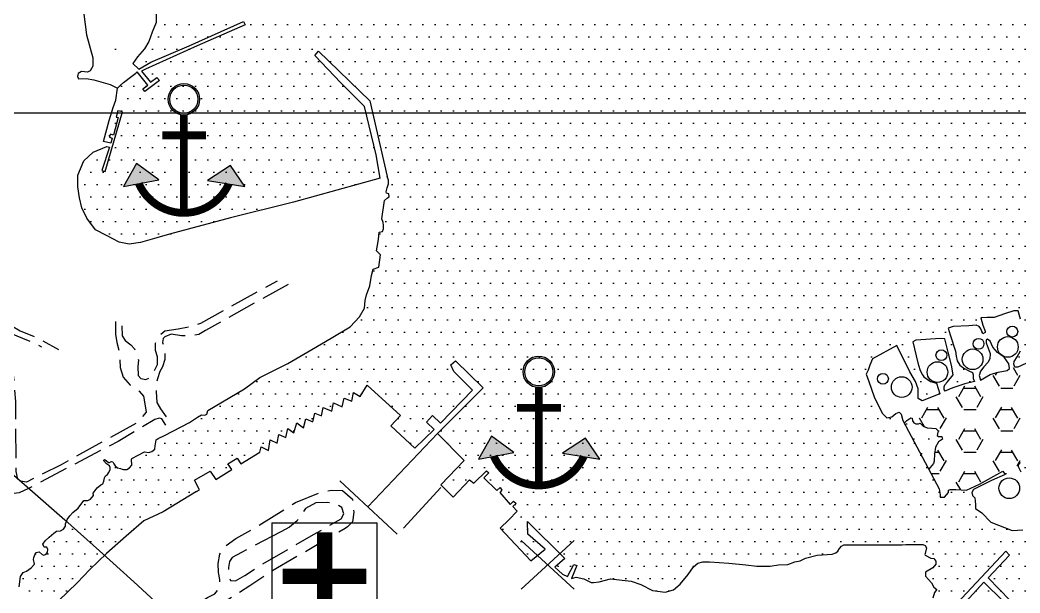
# Model space of a CAD drawing. Header units: millimetres. Extents: x 548366 to 1117317, y 7446967 to 14899125.
# Drawn here: x 557651 to 558297, y 7459105 to 7459475 of the extents above; entities that cross this region are included whole.
import ezdxf

# ---------------------------------------------------------------- set-up
doc = ezdxf.new("R2010")
doc.units = ezdxf.units.MM
doc.header["$MEASUREMENT"] = 0
doc.linetypes.add('MEIO-FIOx2', pattern=[20, 15, -5])
for name, color, linetype in [('AFLORAMENTO_ROCHOSO', 32, 'Continuous'), ('EDIFICAÇÃO', 7, 'Continuous'), ('HACHURA_OCEANO', 131, 'Continuous'), ('MALHA_TM', 8, 'Continuous'), ('MARINA', 7, 'Continuous'), ('MURO', 181, 'Continuous'), ('OCEANO', 5, 'Continuous'), ('PIER', 7, 'Continuous'), ('PRAIA', 7, 'Continuous'), ('PTO_COTADO', 7, 'Continuous'), ('RADIAIS', 222, 'Continuous'), ('RIO_PERMANENTE', 4, 'Continuous'), ('RUA_PAV_C_MEIO_FIO', 1, 'MEIO-FIOx2')]:
    doc.layers.add(name, color=color, linetype=linetype)
pattern_1 = [(0, (0, 0), (3.96875, 7.9375), [0, -7.9375])]

msp = doc.modelspace()

# ---------------------------------------------------------------- hatches: boundary and pattern name
at = {"layer": 'AFLORAMENTO_ROCHOSO'}
h = msp.add_hatch(dxfattribs=at)
h.set_pattern_fill('HEX', color=256, scale=2.5, style=0)
h.set_pattern_definition([(0, (0, 0), (0, 13.74815), [7.9375, -15.875]), (120, (0, 0), (-11.906247155, -6.874075), [7.9375, -15.875]), (60, (7.938, 0), (-11.906247155, 6.874075), [7.9375, -15.875])])
h.paths.add_polyline_path([(558233.35, 7459229.3), (558219.72, 7459220.75), (558220.93, 7459216.63), (558221.85, 7459214.91), (558223.52, 7459216.62), (558226.02, 7459218.35), (558226.99, 7459218.16), (558227.18, 7459216.43), (558227.95, 7459215.09), (558229.29, 7459214.51), (558231.02, 7459214.51), (558232.18, 7459214.9), (558232.95, 7459214.13), (558233.91, 7459212.97), (558236.6, 7459211.82), (558239.68, 7459211.63), (558242.18, 7459211.44), (558243.72, 7459210.09), (558243.53, 7459209.13), (558243.14, 7459207.02), (558243.91, 7459206.44), (558246.03, 7459206.44), (558246.6, 7459204.52), (558243.91, 7459202.79), (558241.99, 7459199.53), (558241.41, 7459195.11), (558241.03, 7459190.5), (558240.64, 7459188.96), (558238.53, 7459186.27), (558237.72, 7459185.2), (558244.42, 7459172.64), (558244.91, 7459168.73), (558244.91, 7459167.26), (558247.85, 7459167.26), (558250.3, 7459170.19), (558250.3, 7459171.66), (558251.76, 7459172.15), (558255.19, 7459172.15), (558262.04, 7459171.66), (558270.36, 7459175.57), (558285.53, 7459183.88)])
h.paths.add_polyline_path([(558248.22, 7459235.48), (558285.53, 7459183.88), (558287, 7459181.92), (558295.32, 7459187.79)])
h.paths.add_polyline_path([(558270.94, 7459242.6), (558267.14, 7459241.82), (558260.89, 7459240.31), (558254.53, 7459238.15), (558251.35, 7459237.05), (558248.22, 7459235.48), (558295.32, 7459187.79)])
h.paths.add_polyline_path([(558270.94, 7459242.6), (558295.32, 7459187.79), (558296.89, 7459189.51), (558300.31, 7459190.02), (558302.09, 7459190.47), (558303.64, 7459194.14), (558304.84, 7459195.01)])
h.paths.add_polyline_path([(558289.77, 7459250.1), (558288.22, 7459248.94), (558282.41, 7459247.78), (558277.38, 7459246.24), (558270.94, 7459242.6), (558304.84, 7459195.01)])
h.paths.add_polyline_path([(558289.77, 7459250.1), (558304.84, 7459195.01), (558307.41, 7459196.22), (558308.28, 7459197.51), (558308.79, 7459197.74), (558313.79, 7459198.16), (558317.52, 7459199.43), (558318.99, 7459200.27), (558320.54, 7459200.77), (558322.44, 7459200.7), (558324.85, 7459200.62), (558331.09, 7459202.91), (558334.96, 7459203.92), (558338.88, 7459205.39)])
h.paths.add_polyline_path([(558311.64, 7459257.38), (558308.9, 7459255.82), (558300.29, 7459253.47), (558295.2, 7459251.12), (558289.77, 7459250.1), (558338.88, 7459205.39)])
h.paths.add_polyline_path([(558311.64, 7459257.38), (558338.88, 7459205.39), (558342.25, 7459206.51), (558346.56, 7459207.68), (558351.65, 7459208.86)])
h.paths.add_polyline_path([(558330.12, 7459249.52), (558327.77, 7459251.87), (558326.2, 7459251.87), (558321.89, 7459255.39), (558316.8, 7459257.34), (558315.24, 7459258.12), (558311.64, 7459257.38), (558351.65, 7459208.86)])
h.paths.add_polyline_path([(558355.17, 7459260.47), (558354, 7459258.12), (558351.65, 7459255.78), (558348.12, 7459253.04), (558338.73, 7459249.13), (558332.46, 7459248.35), (558330.12, 7459249.52), (558363.39, 7459215.5)])
h.paths.add_polyline_path([(558382.32, 7459243.49), (558382.97, 7459247.18), (558386.1, 7459252.26), (558386.42, 7459254.23), (558387.17, 7459256.49), (558387.5, 7459257.67), (558386.21, 7459258.1), (558383.2, 7459258.2), (558378.37, 7459260.89), (558374.08, 7459262.92), (558372.15, 7459263.14), (558355.17, 7459260.47), (558363.39, 7459215.5), (558365.66, 7459217.25), (558364.96, 7459217.85), (558366.53, 7459222.93), (558366.53, 7459225.67), (558368.09, 7459227.62), (558371.62, 7459231.14), (558377.1, 7459237.01), (558377.1, 7459239.36), (558378.81, 7459237.11), (558380.74, 7459238.24), (558382.49, 7459239.47), (558383.02, 7459240.87)])
h.paths.add_polyline_path([(558248.22, 7459235.48), (558244.69, 7459233.92), (558233.35, 7459229.3), (558285.53, 7459183.88)])
at = {"layer": 'HACHURA_OCEANO', "ltscale": 0.5}
h = msp.add_hatch(dxfattribs=at)
h.set_pattern_fill('DOTS', color=256, scale=5, style=0)
h.set_pattern_definition(pattern_1)
h.paths.add_polyline_path([(558365, 7459915), (557881.8, 7459915), (557878.32, 7459906.11), (557870.91, 7459891.3), (557865.55, 7459881.02), (557865, 7459879.54), (557865, 7459434.23), (557876.86, 7459422.81), (557878.64, 7459415), (558365, 7459415)])
h = msp.add_hatch(dxfattribs=at)
h.set_pattern_fill('DOTS', color=256, scale=5, style=0)
h.set_pattern_definition(pattern_1)
h.paths.add_polyline_path([(557865, 7459879.54), (557861.85, 7459871.14), (557858.96, 7459863.33), (557855.26, 7459854.69), (557852.79, 7459842.34), (557849.11, 7459832.86), (557845.81, 7459821.74), (557838.76, 7459804.13), (557831.99, 7459790.8), (557824.59, 7459780.46), (557818.88, 7459768.24), (557811.25, 7459754.68), (557805.53, 7459747.27), (557801.52, 7459738.26), (557794.38, 7459721.39), (557786.79, 7459709.86), (557779.79, 7459694.64), (557776.03, 7459682.74), (557772.22, 7459666.34), (557766.04, 7459650.42), (557761.74, 7459627.64), (557753.42, 7459573.23), (557748.86, 7459549.98), (557747.43, 7459536.92), (557744.82, 7459522.19), (557742.28, 7459504.53), (557741.2, 7459493.98), (557740.25, 7459486.85), (557738.82, 7459479.48), (557738.82, 7459473.31), (557736.2, 7459467.13), (557734.06, 7459461.19), (557731.21, 7459456.44), (557726.69, 7459451.21), (557723.83, 7459446.93), (557727.58, 7459443.17), (557735.43, 7459447.69), (557760.06, 7459458.28), (557795.28, 7459473.99), (557796.31, 7459471.94), (557765.19, 7459458.28), (557732.01, 7459443.25), (557729.27, 7459441.88), (557735.17, 7459434.79), (557739.26, 7459437.77), (557740.99, 7459435.89), (557731.56, 7459428.83), (557730.14, 7459430.55), (557733.44, 7459432.91), (557726.63, 7459441.43), (557725.62, 7459440.65), (557723.2, 7459438.78), (557717.82, 7459434.58), (557715.49, 7459432.63), (557713.89, 7459431.1), (557712.68, 7459423.21), (557710.97, 7459418.46), (557709.93, 7459415), (557713.73, 7459415), (557714.12, 7459416.35), (557717, 7459415.66), (557716.81, 7459415), (557865, 7459415), (557865, 7459427.47), (557858.07, 7459434.39), (557841.27, 7459451.96), (557843.67, 7459454.76), (557865, 7459434.23)])
h = msp.add_hatch(dxfattribs=at)
h.set_pattern_fill('DOTS', color=256, scale=5, style=0)
h.set_pattern_definition(pattern_1)
h.paths.add_polyline_path([(557865, 7459427.47), (557865, 7459415), (557874.29, 7459415), (557873.26, 7459419.22)])
h = msp.add_hatch(dxfattribs=at)
h.set_pattern_fill('DOTS', color=256, scale=5, style=0)
h.set_pattern_definition(pattern_1)
h.paths.add_polyline_path([(557865, 7459415), (557716.81, 7459415), (557705.94, 7459377.21), (557703.75, 7459377.79), (557708.59, 7459392.98), (557706.86, 7459393.44), (557698.11, 7459389.76), (557692.12, 7459384.12), (557688.28, 7459374.87), (557688.15, 7459367.34), (557689.34, 7459360.34), (557690.93, 7459353.73), (557693.97, 7459347.13), (557699.65, 7459339.6), (557706.66, 7459335.9), (557714.86, 7459331.67), (557721.34, 7459330.48), (557728.74, 7459331.4), (557739.25, 7459334.52), (557747.47, 7459336.78), (557786.75, 7459347.26), (557827.41, 7459357.55), (557865, 7459367.93)])
h.paths.add_polyline_path([(557772.53, 7459379.3), (557776.26, 7459373.89), (557772.1, 7459374.54, -0.646453), (557748.87, 7459374.62), (557744.91, 7459373.89), (557748.3, 7459379.81), (557754.06, 7459375.58), (557748.87, 7459374.62, 0.295969), (557760.5, 7459367.07), (557760.5, 7459392.33, -0.414214), (557756.43, 7459396.4, -1), (557764.57, 7459396.4, -0.414214), (557760.5, 7459392.33), (557760.5, 7459367.07, 0.294196), (557772.1, 7459374.54), (557766.6, 7459375.41)], flags=16)
h.paths.add_polyline_path([(557756.87, 7459396.4, -1), (557764.13, 7459396.4, -1)], flags=0)
h = msp.add_hatch(dxfattribs=at)
h.set_pattern_fill('DOTS', color=256, scale=5, style=0)
h.set_pattern_definition(pattern_1)
h.paths.add_polyline_path([(557714.35, 7459412.09), (557712.97, 7459412.32), (557713.73, 7459415), (557709.93, 7459415), (557708.47, 7459410.13), (557704.9, 7459396.66), (557709.51, 7459395.51), (557710.32, 7459398.85), (557708.59, 7459399.31), (557709.17, 7459401.38), (557711.35, 7459400.69)])
h = msp.add_hatch(dxfattribs=at)
h.set_pattern_fill('DOTS', color=256, scale=5, style=0)
h.set_pattern_definition(pattern_1)
h.paths.add_polyline_path([(557874.29, 7459415), (557865, 7459415), (557865, 7459367.93), (557883.46, 7459373.02), (557880.86, 7459388.07)])
h = msp.add_hatch(dxfattribs=at)
h.set_pattern_fill('DOTS', color=256, scale=5, style=0)
h.set_pattern_definition(pattern_1)
h.paths.add_polyline_path([(558027.62, 7459415), (557878.64, 7459415), (557888.01, 7459374.03), (557888.87, 7459371.62), (557888.87, 7459369.22), (557887.86, 7459366.69), (557887.22, 7459364.16), (557887.48, 7459363.28), (557889.12, 7459362.77), (557889.25, 7459360.88), (557888.11, 7459360.37), (557886.21, 7459358.48), (557884.54, 7459346.67), (557885.38, 7459344.42), (557885.66, 7459342.73), (557885.66, 7459340.21), (557884.91, 7459338.62), (557882.77, 7459338.17), (557882.29, 7459333.47), (557881.08, 7459326.01), (557883.56, 7459323.54), (557882.55, 7459315.54), (557878.94, 7459314.31), (557877.93, 7459310.14), (557876.66, 7459303.42), (557874.69, 7459297.8), (557873.85, 7459294.15), (557873.29, 7459289.1), (557870.19, 7459283.48), (557865, 7459278.11), (557865, 7459255.24), (557940.09, 7459279.79), (557978.88, 7459264.86)])
h = msp.add_hatch(dxfattribs=at)
h.set_pattern_fill('DOTS', color=256, scale=5, style=0)
h.set_pattern_definition(pattern_1)
h.paths.add_polyline_path([(558173.65, 7459415), (558027.62, 7459415), (557952.55, 7459183.73), (557953.58, 7459182.86), (557951.64, 7459180.92), (557951.07, 7459179.16), (557958.76, 7459171.47), (557960.83, 7459173.34), (557962.07, 7459171.68), (557960.62, 7459170.23), (557967.46, 7459162.58), (557969.53, 7459164.65), (557971.19, 7459163.2), (557969.12, 7459161.13), (557971.81, 7459158.23), (557966.43, 7459152.64), (557960.83, 7459147.14), (557980.72, 7459126.04), (557990.04, 7459133.69), (557978.85, 7459143.42), (557978.65, 7459151.49), (558002.68, 7459127.69), (557996.26, 7459122.1), (558001.23, 7459117.55), (558004.47, 7459116.07), (558008.53, 7459123.77), (558010.42, 7459123.09), (558006.99, 7459114.72), (558009.92, 7459115.67), (558015.01, 7459114.49), (558019.71, 7459112.15), (558021.28, 7459112.15), (558024.8, 7459112.54), (558032.25, 7459114.49), (558045.57, 7459112.93), (558051.84, 7459110.97), (558059.28, 7459107.06), (558067.4, 7459105.94), (558072.88, 7459107.5), (558077.19, 7459111.03), (558082.29, 7459117.29), (558085.81, 7459122.37), (558088.55, 7459124.72), (558091.69, 7459125.5), (558096, 7459125.5), (558108.54, 7459124.72), (558119.51, 7459123.55), (558126.56, 7459122.76), (558135.18, 7459122.76), (558140.66, 7459123.55), (558146.68, 7459123.79), (558149.46, 7459124.82)])
h = msp.add_hatch(dxfattribs=at)
h.set_pattern_fill('DOTS', color=256, scale=5, style=0)
h.set_pattern_definition(pattern_1)
h.paths.add_polyline_path([(558365, 7459415), (558173.65, 7459415), (558149.46, 7459124.82), (558151.08, 7459125.43), (558154.61, 7459126.21), (558158.13, 7459127.78), (558165.58, 7459129.73), (558175.37, 7459130.52), (558177.72, 7459131.3), (558178.9, 7459132.47), (558180.07, 7459134.04), (558181.25, 7459135.6), (558182.82, 7459136.39), (558201.62, 7459136.39), (558215.73, 7459136.39), (558220.43, 7459136.39), (558222.78, 7459136.78), (558229.83, 7459136.78), (558233.75, 7459136.78), (558235.28, 7459136.05), (558236.1, 7459134.43), (558235.32, 7459130.91), (558235.19, 7459130.27), (558235.29, 7459129.8), (558239, 7459127.94), (558239.56, 7459127.83), (558273.99, 7459137.21), (558365, 7459140.29), (558365, 7459184.96), (558364.18, 7459184.22), (558359.09, 7459185.39), (558351.65, 7459195.17), (558350.47, 7459200.64), (558350.47, 7459203.38), (558352.43, 7459206.51), (558351.65, 7459208.86), (558346.56, 7459207.68), (558342.25, 7459206.51), (558341.81, 7459204.9), (558341.32, 7459200.5), (558342.3, 7459196.59), (558343.77, 7459192.19), (558345.13, 7459190.36), (558347.77, 7459187.57), (558351.96, 7459184.85), (558358.87, 7459182.99), (558358.41, 7459179.89), (558356.31, 7459177.64), (558352.07, 7459173.69), (558349.25, 7459173.2), (558347.99, 7459174.27), (558347.03, 7459175.57), (558346.76, 7459176.71), (558346.67, 7459178.46), (558344.75, 7459175.08), (558343.89, 7459174.55), (558342.7, 7459174.49), (558330.56, 7459187.3), (558328.6, 7459192.68), (558329.09, 7459195.12), (558330.56, 7459197.08), (558334.47, 7459200.01), (558338.39, 7459201.48), (558339.36, 7459203.43), (558338.88, 7459205.39), (558334.96, 7459203.92), (558331.09, 7459202.91), (558324.85, 7459200.62), (558322.44, 7459200.7), (558320.54, 7459200.77), (558318.99, 7459200.27), (558317.52, 7459199.43), (558313.79, 7459198.16), (558308.79, 7459197.74), (558308.28, 7459197.51), (558307.41, 7459196.22), (558308.4, 7459194.19), (558309.99, 7459193.31), (558315.65, 7459193.17), (558318.32, 7459190.42), (558320.36, 7459188.31), (558321.7, 7459184.44), (558323.03, 7459182.55), (558326.55, 7459181.49), (558331.06, 7459179.24), (558333.8, 7459178.61), (558334.22, 7459176.43), (558332.02, 7459174.1), (558329.09, 7459170.19), (558322.43, 7459164.26), (558319.43, 7459164.14), (558315.38, 7459166.77), (558313.49, 7459171.68), (558310.67, 7459174.43), (558305.6, 7459178.99), (558304.13, 7459181.44), (558304.62, 7459188.77), (558305.6, 7459192.68), (558304.84, 7459195.01), (558303.64, 7459194.14), (558302.09, 7459190.47), (558300.31, 7459190.02), (558296.89, 7459189.51), (558295.32, 7459187.79), (558295.81, 7459186.32), (558297.28, 7459183.39), (558298.26, 7459179.97), (558300.21, 7459176.55), (558304.13, 7459171.17), (558308.79, 7459164.81), (558313.3, 7459157.31), (558308.53, 7459153.09), (558303.64, 7459149.67), (558298.26, 7459146.24), (558291.4, 7459145.76), (558277.7, 7459151.13), (558271.83, 7459157), (558267.91, 7459159.93), (558267.91, 7459162.37), (558267.42, 7459166.77), (558265.96, 7459168.24), (558265.47, 7459170.19), (558266.45, 7459172.15), (558278.19, 7459178.01), (558287, 7459181.92), (558285.53, 7459183.88), (558270.36, 7459175.57), (558262.04, 7459171.66), (558255.19, 7459172.15), (558251.76, 7459172.15), (558250.3, 7459171.66), (558250.3, 7459170.19), (558247.85, 7459167.26), (558244.91, 7459167.26), (558244.91, 7459168.73), (558244.42, 7459172.64), (558220.93, 7459216.63), (558219.72, 7459220.75), (558218.46, 7459222.12), (558216.29, 7459221.2), (558213.78, 7459218.92), (558210.47, 7459218.35), (558207.5, 7459221.41), (558202.41, 7459231.96), (558198.89, 7459241.74), (558197.32, 7459246.43), (558198.5, 7459249.17), (558199.67, 7459252.3), (558201.21, 7459256.49), (558217.09, 7459264.94), (558225.51, 7459248), (558229.03, 7459241.74), (558230.68, 7459237.12), (558230.87, 7459232.86), (558230.87, 7459230.89), (558233.35, 7459229.3), (558244.69, 7459233.92), (558242.55, 7459240.77), (558238.82, 7459241.74), (558234.52, 7459244.87), (558233.56, 7459246.05), (558232.73, 7459247.53), (558231.77, 7459249.56), (558230.6, 7459253.86), (558227.4, 7459267.35), (558229.34, 7459268.38), (558245.1, 7459269.52), (558247.96, 7459269.29), (558250.25, 7459260.73), (558252.3, 7459252.39), (558253.33, 7459246.11), (558249.67, 7459241.66), (558248.07, 7459239.6), (558247.5, 7459238.46), (558247.62, 7459236.63), (558248.22, 7459235.48), (558251.35, 7459237.05), (558254.53, 7459238.15), (558260.89, 7459240.31), (558267.14, 7459241.82), (558266.23, 7459243.7), (558266.23, 7459246.04), (558265.84, 7459247.61), (558263.49, 7459248.78), (558260.36, 7459250.34), (558257.61, 7459252.3), (558256.05, 7459255.04), (558255.27, 7459258.16), (558254.87, 7459261.29), (558251.35, 7459271.85), (558250.08, 7459276.26), (558253.31, 7459277.32), (558263.49, 7459277.71), (558268.19, 7459278.11), (558270.14, 7459277.32), (558271.32, 7459275.76), (558272.49, 7459272.63), (558274.06, 7459273.41), (558274.06, 7459274.19), (558272.49, 7459278.11), (558271.32, 7459282.8), (558275.23, 7459283.19), (558279.93, 7459283.19), (558286.59, 7459285.53), (558292.46, 7459287.49), (558295.25, 7459287.46), (558296.91, 7459281.92), (558297.95, 7459273.89), (558298.33, 7459269.11), (558298.33, 7459266.77), (558296.77, 7459261.68), (558294.81, 7459257.77), (558292.85, 7459254.64), (558292.57, 7459252.97), (558292.9, 7459251.64), (558293.24, 7459251.12), (558295.2, 7459251.12), (558300.29, 7459253.47), (558308.9, 7459255.82), (558311.64, 7459257.38), (558312.03, 7459258.55), (558310.86, 7459261.68), (558309.29, 7459263.25), (558305.38, 7459263.25), (558302.64, 7459264.42), (558301.35, 7459266.66), (558301.46, 7459271.07), (558301.86, 7459274.59), (558303.74, 7459276.35), (558304.33, 7459279.12), (558304.84, 7459284.66), (558305.26, 7459292.98), (558307.86, 7459292.81), (558307.61, 7459287.02), (558308.95, 7459286.76), (558309.15, 7459290.64), (558312.5, 7459290.98), (558315.12, 7459289.87), (558316.38, 7459288.17), (558317.74, 7459285.55), (558318.22, 7459279.49), (558318.37, 7459274.16), (558317.2, 7459269.85), (558315.24, 7459266.73), (558314.45, 7459263.6), (558315.24, 7459258.12), (558316.8, 7459257.34), (558321.89, 7459255.39), (558326.2, 7459251.87), (558327.77, 7459251.87), (558328.55, 7459252.65), (558330.12, 7459254.61), (558330.9, 7459256.95), (558330.51, 7459258.91), (558329.98, 7459267.81), (558330.94, 7459272.39), (558332.07, 7459274.55), (558331.29, 7459278.85), (558335.99, 7459279.63), (558340.29, 7459280.02), (558340.98, 7459276.13), (558341.26, 7459272.58), (558344.21, 7459267.51), (558344.99, 7459263.6), (558344.99, 7459258.91), (558342.08, 7459255.82), (558335.2, 7459253.43), (558330.9, 7459251.09), (558330.12, 7459249.52), (558332.46, 7459248.35), (558338.73, 7459249.13), (558348.12, 7459253.04), (558351.65, 7459255.78), (558354, 7459258.12), (558355.17, 7459260.47), (558354.78, 7459263.6), (558352.39, 7459270.4), (558352.91, 7459274.9), (558355.08, 7459277.5), (558358.73, 7459280.47), (558358.91, 7459286.18), (558360.99, 7459288.44), (558365, 7459288.24)])
h = msp.add_hatch(dxfattribs=at)
h.set_pattern_fill('DOTS', color=256, scale=5, style=0)
h.set_pattern_definition(pattern_1)
h.paths.add_polyline_path([(557940.09, 7459279.79), (557865, 7459255.24), (557865, 7459229.18), (557865.15, 7459229.12), (557866.25, 7459234.64), (557870.59, 7459232.15), (557875.15, 7459239.39), (557896.49, 7459219.94), (557890.28, 7459213.32), (557905.82, 7459198.83), (557918.25, 7459210.84), (557913.27, 7459215.6), (557917.21, 7459219.94), (557922.39, 7459214.97), (557943.05, 7459236.13), (557931.03, 7459248.34), (557928.96, 7459252.48), (557932.07, 7459255.17), (557949.89, 7459237.79), (557920.47, 7459208.19), (557937.66, 7459190.81), (557922.5, 7459175.2), (557930.58, 7459167.13), (557941.15, 7459178.3), (557943.84, 7459176.23), (557952.13, 7459184.1), (557952.55, 7459183.73), (557978.88, 7459264.86)])
h = msp.add_hatch(dxfattribs=at)
h.set_pattern_fill('DOTS', color=256, scale=5, style=0)
h.set_pattern_definition(pattern_1)
h.paths.add_polyline_path([(558365, 7459109.73), (558365, 7459140.29), (558273.99, 7459137.21), (558239.56, 7459127.83), (558240.96, 7459127.55), (558242.14, 7459125.99), (558242.14, 7459124.03), (558240.18, 7459121.68), (558235.48, 7459118.94), (558235.48, 7459116.2), (558239.39, 7459111.9), (558240.96, 7459109.16), (558242.93, 7459107.72), (558241.36, 7459105.77), (558240.2, 7459102.15), (558247.06, 7459098.72), (558251.08, 7459096.82), (558253.22, 7459096.06), (558287.43, 7459132.42), (558289.8, 7459129.72), (558275.93, 7459115.19), (558297.24, 7459093.23), (558311.79, 7459107.08), (558315.17, 7459103.7), (558297.92, 7459088.16), (558273.23, 7459112.49), (558259.59, 7459097.58), (558259.77, 7459095.59), (558259.77, 7459094.42), (558259.38, 7459091.29), (558257.82, 7459087.77), (558254.29, 7459084.25), (558250.37, 7459080.72), (558248.8, 7459077.59), (558249, 7459072.85), (558250.61, 7459068.62), (558251.1, 7459068.27), (558254.91, 7459070.49), (558258.53, 7459071.59), (558260.42, 7459075.29), (558261.84, 7459075.69), (558264.6, 7459075.85), (558264.6, 7459073.4), (558263.49, 7459070.41), (558265.15, 7459069.31), (558266.09, 7459070.65), (558271.21, 7459075.22), (558274.13, 7459076.55), (558276.57, 7459074.74), (558275.31, 7459070.26), (558271.53, 7459067.18), (558272.94, 7459066.08), (558274.1, 7459063.7), (558264.85, 7459058.09), (558254.85, 7459056.77), (558248.84, 7459051.06), (558246.38, 7459037.43), (558249.66, 7459023.67), (558254.24, 7459013.87), (558257.77, 7459003.31), (558263.25, 7458995.87), (558266.01, 7458992.7)])
at = {"layer": 'MARINA', "ltscale": 0.5}
h = msp.add_hatch(color=8, dxfattribs=at)
h.paths.add_polyline_path([(557746.52, 7459423.86, 1), (557766.85, 7459423.86, 1)])
h.paths.add_polyline_path([(557765.77, 7459423.86, -1), (557747.6, 7459423.86, -1)], flags=16)
h = msp.add_hatch(color=8, dxfattribs=at)
h.paths.add_polyline_path([(557740.59, 7459371.81), (557726.18, 7459382.39), (557717.71, 7459367.58)])
h.paths.add_polyline_path([(557796.09, 7459367.58), (557786.76, 7459381.12), (557771.94, 7459371.39)])
h = msp.add_hatch(color=8, dxfattribs=at)
h.paths.add_polyline_path([(557975.68, 7459248.05, 1), (557996.02, 7459248.05, 1)])
h.paths.add_polyline_path([(557994.93, 7459248.05, -1), (557976.77, 7459248.05, -1)], flags=16)
h = msp.add_hatch(color=8, dxfattribs=at)
h.paths.add_polyline_path([(557969.75, 7459196.01), (557955.34, 7459206.59), (557946.87, 7459191.78)])
h.paths.add_polyline_path([(558025.25, 7459191.78), (558015.93, 7459205.32), (558001.1, 7459195.58)])
at = {"layer": 'PRAIA', "ltscale": 0.5}
h = msp.add_hatch(dxfattribs=at)
h.set_pattern_fill('DOTS', color=40, scale=15, style=0)
h.set_pattern_definition([(0, (0, 0), (11.90625, 23.8125), [0, -23.8125])])
h.paths.add_polyline_path([(557786.79, 7459709.86), (557794.38, 7459721.39), (557801.52, 7459738.26), (557805.53, 7459747.27), (557811.25, 7459754.68), (557818.88, 7459768.24), (557824.59, 7459780.46), (557831.99, 7459790.8), (557838.76, 7459804.13), (557845.81, 7459821.74), (557849.11, 7459832.86), (557852.79, 7459842.34), (557855.26, 7459854.69), (557858.96, 7459863.33), (557861.85, 7459871.14), (557865, 7459879.54), (557865, 7459915), (557852.36, 7459915), (557848.98, 7459904.93), (557845.27, 7459894.66), (557843.09, 7459888.98), (557841.56, 7459879.29), (557840.02, 7459869.6), (557837.47, 7459861.19), (557832.04, 7459845.17), (557827.19, 7459833.44), (557819.28, 7459817.38), (557807.54, 7459799.03), (557795.03, 7459776.09), (557771.7, 7459738.16), (557765.57, 7459726.95), (557752.3, 7459707.06), (557742.31, 7459690.08), (557737.46, 7459681.16), (557735.16, 7459677.08), (557735.67, 7459672.75), (557736.7, 7459670.2), (557738.48, 7459665.87), (557738.23, 7459663.57), (557736.18, 7459661.79), (557729.53, 7459655.02), (557714.72, 7459645.33), (557693.28, 7459629.01), (557691.24, 7459626.47), (557688.95, 7459621.88), (557688.18, 7459613.72), (557687.67, 7459592.05), (557688.18, 7459576.25), (557687.92, 7459573.01), (557692.12, 7459573.01), (557692.12, 7459527.55), (557691.85, 7459527.55), (557691.59, 7459510.34), (557691.08, 7459488.25), (557692.1, 7459478.82), (557693.88, 7459465.31), (557697.97, 7459450.52), (557697.97, 7459445.17), (557696.18, 7459442.11), (557694.39, 7459441.27), (557690.56, 7459441.78), (557688.52, 7459440.51), (557688.01, 7459438.47), (557688.77, 7459436.94), (557693.62, 7459437.19), (557698.47, 7459436.43), (557709.19, 7459433.37), (557713.89, 7459431.1), (557715.49, 7459432.63), (557717.82, 7459434.58), (557723.2, 7459438.78), (557725.62, 7459440.65), (557726.63, 7459441.43), (557733.44, 7459432.91), (557730.14, 7459430.55), (557731.56, 7459428.83), (557740.99, 7459435.89), (557739.26, 7459437.77), (557735.17, 7459434.79), (557729.27, 7459441.88), (557732.01, 7459443.25), (557765.19, 7459458.28), (557796.31, 7459471.94), (557795.28, 7459473.99), (557760.06, 7459458.28), (557735.43, 7459447.69), (557727.58, 7459443.17), (557723.83, 7459446.93), (557726.69, 7459451.21), (557731.21, 7459456.44), (557734.06, 7459461.19), (557736.2, 7459467.13), (557738.82, 7459473.31), (557738.82, 7459479.48), (557740.25, 7459486.85), (557741.2, 7459493.98), (557742.28, 7459504.53), (557744.82, 7459522.19), (557747.43, 7459536.92), (557748.86, 7459549.98), (557753.42, 7459573.23), (557761.74, 7459627.64), (557766.04, 7459650.42), (557772.22, 7459666.34), (557776.03, 7459682.74), (557779.79, 7459694.64)])
h.paths.add_polyline_path([(557891.59, 7459944.83), (557899.65, 7459964.36), (557907.01, 7459982.43), (557911.93, 7459996.7), (557912.58, 7460003.18), (557882.68, 7459990.64), (557875.55, 7459981.51), (557870.12, 7459972.67), (557869.27, 7459963.83), (557867.37, 7459956.66), (557865, 7459954.43), (557865, 7459915), (557881.8, 7459915), (557882.03, 7459915.57), (557884.85, 7459929.1)])
h.paths.add_polyline_path([(557865, 7459954.43), (557864.98, 7459954.42), (557862.78, 7459946.98), (557861.5, 7459945.7), (557860.99, 7459940.6), (557856.4, 7459932.7), (557852.69, 7459924.89), (557853.59, 7459918.68), (557852.36, 7459915), (557865, 7459915)])
h.paths.add_polyline_path([(557878.32, 7459906.11), (557881.8, 7459915), (557865, 7459915), (557865, 7459879.54), (557865.55, 7459881.02), (557870.91, 7459891.3)])
h = msp.add_hatch(dxfattribs=at)
h.set_pattern_fill('DOTS', color=40, scale=6, style=0)
h.set_pattern_definition([(0, (1.151, -3.568), (4.7625, 9.525), [0, -9.525])])
h.paths.add_polyline_path([(558237.72, 7459185.2), (558238.53, 7459186.27), (558240.64, 7459188.96), (558241.03, 7459190.5), (558241.41, 7459195.11), (558241.99, 7459199.53), (558243.91, 7459202.79), (558246.6, 7459204.52), (558246.03, 7459206.44), (558243.91, 7459206.44), (558243.14, 7459207.02), (558243.53, 7459209.13), (558243.72, 7459210.09), (558242.18, 7459211.44), (558239.68, 7459211.63), (558236.6, 7459211.82), (558233.91, 7459212.97), (558232.95, 7459214.13), (558232.18, 7459214.9), (558231.02, 7459214.51), (558229.29, 7459214.51), (558227.95, 7459215.09), (558227.18, 7459216.43), (558226.99, 7459218.16), (558226.02, 7459218.35), (558223.52, 7459216.62), (558221.85, 7459214.91)])
at = {"layer": 'RIO_PERMANENTE', "ltscale": 0.5}
h = msp.add_hatch(dxfattribs=at)
h.set_pattern_fill('DOTS', color=256, scale=5, style=0)
h.set_pattern_definition(pattern_1)
h.paths.add_polyline_path([(557773.65, 7459184.08), (557777.27, 7459178.52), (557787.72, 7459185.02), (557785.11, 7459188.71), (557791.12, 7459192.26), (557793.56, 7459188.65), (557805.7, 7459196.2), (557806.62, 7459199.69), (557811.41, 7459197.3), (557812.37, 7459204.21), (557816.93, 7459201.94), (557817.97, 7459207.73), (557822.53, 7459205.66), (557823.77, 7459211.46), (557827.71, 7459208.77), (557829.57, 7459215.18), (557833.86, 7459212.01), (557835.52, 7459217.72), (557839.93, 7459215.88), (557841.17, 7459221.39), (557845.64, 7459219.56), (557846.74, 7459225.08), (557852.26, 7459222.68), (557853.37, 7459228.02), (557858.89, 7459225.44), (557860.23, 7459231.12), (557865, 7459229.18), (557865, 7459278.11), (557864.05, 7459277.13), (557851.76, 7459269.8), (557839.27, 7459262.54), (557823.87, 7459253.31), (557805.7, 7459244.33), (557795.87, 7459237.05), (557772.11, 7459223.04), (557771.44, 7459220.83), (557770.3, 7459220.09), (557768.09, 7459220.23), (557765.54, 7459218.79), (557760.34, 7459215.37), (557744.15, 7459206.96), (557740.09, 7459204.94), (557738.81, 7459204.15), (557738.25, 7459200.22), (557737.97, 7459198.26), (557736, 7459196.57), (557734.03, 7459196.01), (557731.32, 7459196.37), (557723.2, 7459192.09), (557722.92, 7459191.47), (557723.07, 7459187.87), (557721.67, 7459186.09), (557719.94, 7459184.98), (557717.72, 7459185.06), (557716.88, 7459185.34), (557715.87, 7459185.71), (557713.78, 7459186.21), (557712.32, 7459187.34), (557711.47, 7459188.64), (557710.78, 7459189.92), (557709.91, 7459190.2), (557709.43, 7459190.06), (557708.53, 7459189.29), (557707.85, 7459189.72), (557705.98, 7459191.35), (557705.47, 7459191.53), (557705.07, 7459191.13), (557704.93, 7459190.59), (557706.76, 7459188.71), (557708.67, 7459187.33), (557709.09, 7459186.32), (557709.15, 7459184.94), (557708.07, 7459182.81), (557707.42, 7459181.87), (557706.03, 7459180.94), (557705.41, 7459179.58), (557705.07, 7459177.48), (557704.31, 7459175.85), (557703.11, 7459175.08), (557700.62, 7459173.16), (557698.22, 7459169.81), (557698.33, 7459168.18), (557696.35, 7459165.96), (557694.67, 7459165.12), (557692.14, 7459165.12), (557688.45, 7459160.14), (557685.09, 7459157.26), (557683.08, 7459155.25), (557681.45, 7459152.76), (557680.33, 7459149.96), (557680.33, 7459148.55), (557678.92, 7459146.59), (557676.95, 7459145.46), (557674.42, 7459145.18), (557672.74, 7459144.06), (557669.74, 7459141.48), (557667.19, 7459138.99), (557665.68, 7459136.83), (557666.6, 7459134.93), (557668.3, 7459134.86), (557668.89, 7459133.36), (557668.63, 7459131.72), (557667.78, 7459130.35), (557666.27, 7459129.74), (557665.14, 7459130.3), (557663.18, 7459131.98), (557661.03, 7459131.49), (557659.91, 7459128.4), (557659.62, 7459127), (557660.19, 7459123.91), (557658.22, 7459121.66), (557655.13, 7459119.42), (557652.88, 7459118.57), (557651.19, 7459116.05), (557650.43, 7459109.32), (557644.82, 7459099.04), (557634.7, 7459086.12), (557625.98, 7459078.54), (557625.21, 7459078.1), (557638.76, 7459050.78), (557640.25, 7459051.08), (557645.2, 7459053.29), (557649.47, 7459056.88), (557655.79, 7459063.36), (557654.26, 7459064.05), (557654.07, 7459065.6), (557658.16, 7459070.59), (557662.16, 7459075.16), (557665.36, 7459076.49), (557669.8, 7459076.15), (557672.36, 7459075.13), (557674.41, 7459073.94), (557676.86, 7459069.45), (557678.05, 7459066.91), (557679.58, 7459067.41), (557683.99, 7459059.95), (557685.69, 7459061.81), (557689.94, 7459054.35), (557692.49, 7459056.21), (557698.6, 7459050.1), (557700.81, 7459051.63), (557695.03, 7459057.23), (557696.05, 7459058.25), (557701.83, 7459053.33), (557706.75, 7459058.59), (557706.92, 7459061.81), (557702.17, 7459061.64), (557701.32, 7459067.08), (557696.39, 7459067.58), (557696.56, 7459073.18), (557689.77, 7459073.86), (557689.09, 7459079.63), (557684.67, 7459079.97), (557684.67, 7459082.35), (557681.95, 7459082.35), (557682.29, 7459085.07), (557680.94, 7459085.74), (557674.82, 7459087.1), (557673.46, 7459090.16), (557672.95, 7459093.89), (557673.63, 7459097.45), (557675.67, 7459100.34), (557687.73, 7459112.05), (557696.05, 7459120.54), (557706.75, 7459130.89), (557719.49, 7459142.09), (557730.82, 7459151.91), (557743.4, 7459157.83), (557764.93, 7459170.85), (557766.83, 7459172.03), (557763.56, 7459178.22)])

# ---------------------------------------------------------------- linework, layer by layer
at = {"layer": 'EDIFICAÇÃO', "color": 7}
for p, q in [((557813.44, 7459150.6), (557813.47, 7459082.25)), ((557881.5, 7459082.25), (557881.5, 7459150.6))]:
    msp.add_line(p, q, dxfattribs=at)
at = {"layer": 'EDIFICAÇÃO', "ltscale": 0.5}
msp.add_lwpolyline([(557813.44, 7459150.6), (557881.5, 7459150.6)], dxfattribs=at)
at = {"layer": 'EDIFICAÇÃO', "color": 10, "const_width": 10}
for points in [[(557847.57, 7459087.38), (557847.57, 7459144.58)], [(557820.51, 7459116.17), (557874.5, 7459116.17)]]:
    msp.add_lwpolyline(points, dxfattribs=at)
at = {"layer": 'EDIFICAÇÃO'}
for centre, radius in [((558291.57, 7459273.96), 3.5), ((558288.67, 7459264.08), 6.67), ((558269.75, 7459266.1), 3.5), ((558245.75, 7459258.76), 3.5), ((558265.96, 7459256.11), 6.67), ((558243.25, 7459247.86), 6.67), ((558208.06, 7459243.56), 3.5), ((558220.15, 7459238.2), 6.67), ((558289.59, 7459172.98), 6.67)]:
    msp.add_circle(centre, radius, dxfattribs=at)
at = {"layer": 'MALHA_TM'}
msp.add_lwpolyline([(549360, 7459415), (559365, 7459415)], dxfattribs=at)
at = {"layer": 'MARINA', "color": 8, "const_width": 5}
for points in [[(557756.69, 7459413.69), (557756.69, 7459350.54)], [(557742.7, 7459400.58), (557771.09, 7459400.58)], [(557985.85, 7459237.89), (557985.85, 7459174.74)], [(557971.87, 7459224.78), (558000.25, 7459224.78)]]:
    msp.add_lwpolyline(points, dxfattribs=at)
at = {"layer": 'MARINA', "color": 8}
for points in [[(557717.71, 7459367.58), (557740.59, 7459371.81), (557726.18, 7459382.39)], [(557771.94, 7459371.39), (557796.09, 7459367.58), (557786.76, 7459381.12)], [(557946.87, 7459191.78), (557969.75, 7459196.01), (557955.34, 7459206.59)], [(558001.1, 7459195.58), (558025.25, 7459191.78), (558015.93, 7459205.32)]]:
    msp.add_lwpolyline(points, close=True, dxfattribs=at)
at = {"layer": 'MARINA', "color": 8, "ltscale": 0.5, "const_width": 5}
for points in [[(557727.6, 7459369.41, 0.646453), (557785.68, 7459369.22)], [(557956.76, 7459193.61, 0.646453), (558014.85, 7459193.42)]]:
    msp.add_lwpolyline(points, format="xyb", dxfattribs=at)
at = {"layer": 'MARINA', "color": 8}
for centre in [(557756.69, 7459423.86), (557985.85, 7459248.05)]:
    msp.add_circle(centre, 10.17, dxfattribs=at)
at = {"layer": 'MARINA', "color": 8, "ltscale": 0.5}
for centre in [(557756.69, 7459423.86), (557985.85, 7459248.05)]:
    msp.add_circle(centre, 9.08, dxfattribs=at)
at = {"layer": 'MURO', "ltscale": 0.5}
for points in [[(557875.46, 7459160.92), (557920.47, 7459208.19)], [(557857.35, 7459177.69), (557894.5, 7459143.3)], [(557898.51, 7459147.31), (557922.62, 7459173.38)]]:
    msp.add_lwpolyline(points, dxfattribs=at)
at = {"layer": 'OCEANO', "ltscale": 2.5}
for points in [[(557738.82, 7459479.48), (557738.82, 7459473.31), (557736.2, 7459467.13), (557734.06, 7459461.19), (557731.21, 7459456.44), (557726.69, 7459451.21), (557723.83, 7459446.93), (557727.58, 7459443.17)], [(557704.9, 7459396.66), (557708.47, 7459410.13), (557710.97, 7459418.46), (557712.68, 7459423.21), (557713.89, 7459431.1), (557715.49, 7459432.63), (557717.82, 7459434.58), (557723.2, 7459438.78), (557725.62, 7459440.65)], [(557883.46, 7459373.02), (557827.41, 7459357.55), (557786.75, 7459347.26), (557747.47, 7459336.78), (557739.25, 7459334.52), (557728.74, 7459331.4), (557721.34, 7459330.48), (557714.86, 7459331.67), (557706.66, 7459335.9), (557699.65, 7459339.6), (557693.97, 7459347.13), (557690.93, 7459353.73), (557689.34, 7459360.34), (557688.15, 7459367.34), (557688.28, 7459374.87), (557692.12, 7459384.12), (557698.11, 7459389.76), (557706.86, 7459393.44)], [(558006.99, 7459114.72), (558009.92, 7459115.67), (558015.01, 7459114.49), (558019.71, 7459112.15), (558021.28, 7459112.15), (558024.8, 7459112.54), (558032.25, 7459114.49), (558045.57, 7459112.93), (558051.84, 7459110.97), (558059.28, 7459107.06), (558067.4, 7459105.94), (558072.88, 7459107.5), (558077.19, 7459111.03), (558082.29, 7459117.29), (558085.81, 7459122.37), (558088.55, 7459124.72), (558091.69, 7459125.5), (558096, 7459125.5), (558108.54, 7459124.72), (558119.51, 7459123.55), (558126.56, 7459122.76), (558135.18, 7459122.76), (558140.66, 7459123.55), (558146.68, 7459123.79), (558151.08, 7459125.43), (558154.61, 7459126.21), (558158.13, 7459127.78), (558165.58, 7459129.73), (558175.37, 7459130.52), (558177.72, 7459131.3), (558178.9, 7459132.47), (558180.07, 7459134.04), (558181.25, 7459135.6), (558182.82, 7459136.39), (558201.62, 7459136.39), (558215.73, 7459136.39), (558220.43, 7459136.39), (558222.78, 7459136.78), (558229.83, 7459136.78), (558233.75, 7459136.78), (558235.28, 7459136.05), (558236.1, 7459134.43), (558235.32, 7459130.91), (558235.19, 7459130.27), (558235.29, 7459129.8), (558239, 7459127.94), (558240.96, 7459127.55), (558242.14, 7459125.99), (558242.14, 7459124.03), (558240.18, 7459121.68), (558235.48, 7459118.94), (558235.48, 7459116.2), (558239.39, 7459111.9), (558240.96, 7459109.16), (558242.93, 7459107.72), (558241.36, 7459105.77), (558240.2, 7459102.15)]]:
    msp.add_lwpolyline(points, dxfattribs=at)
at = {"layer": 'OCEANO'}
for points in [[(558296.91, 7459281.92), (558295.25, 7459287.46), (558292.46, 7459287.49), (558286.59, 7459285.53), (558279.93, 7459283.19), (558275.23, 7459283.19), (558271.32, 7459282.8), (558272.49, 7459278.11), (558274.06, 7459274.19), (558274.06, 7459273.41), (558272.49, 7459272.63), (558271.32, 7459275.76), (558270.14, 7459277.32), (558268.19, 7459278.11), (558263.49, 7459277.71), (558253.31, 7459277.32), (558250.08, 7459276.26), (558251.35, 7459271.85), (558254.87, 7459261.29), (558255.27, 7459258.16), (558256.05, 7459255.04), (558257.61, 7459252.3), (558260.36, 7459250.34), (558263.49, 7459248.78), (558265.84, 7459247.61), (558266.23, 7459246.04), (558266.23, 7459243.7), (558267.14, 7459241.82), (558260.89, 7459240.31), (558254.53, 7459238.15), (558251.35, 7459237.05), (558248.22, 7459235.48), (558247.62, 7459236.63), (558247.5, 7459238.46), (558248.07, 7459239.6), (558249.67, 7459241.66), (558253.33, 7459246.11), (558252.3, 7459252.39), (558250.25, 7459260.73), (558247.96, 7459269.29), (558245.1, 7459269.52), (558229.34, 7459268.38), (558227.4, 7459267.35), (558230.6, 7459253.86), (558231.77, 7459249.56), (558232.73, 7459247.53), (558233.56, 7459246.05), (558234.52, 7459244.87), (558238.82, 7459241.74), (558242.55, 7459240.77), (558244.69, 7459233.92), (558233.35, 7459229.3), (558230.87, 7459230.89), (558230.87, 7459232.86), (558230.68, 7459237.12), (558229.03, 7459241.74), (558225.51, 7459248), (558217.09, 7459264.94), (558201.21, 7459256.49), (558199.67, 7459252.3), (558198.5, 7459249.17), (558197.32, 7459246.43), (558198.89, 7459241.74), (558202.41, 7459231.96), (558207.5, 7459221.41), (558210.47, 7459218.35), (558213.78, 7459218.92), (558216.29, 7459221.2), (558218.46, 7459222.12), (558219.72, 7459220.75), (558220.93, 7459216.63), (558244.42, 7459172.64), (558244.91, 7459168.73), (558244.91, 7459167.26), (558247.85, 7459167.26), (558250.3, 7459170.19), (558250.3, 7459171.66), (558251.76, 7459172.15), (558255.19, 7459172.15), (558262.04, 7459171.66), (558270.36, 7459175.57), (558285.53, 7459183.88), (558287, 7459181.92), (558278.19, 7459178.01), (558266.45, 7459172.15), (558265.47, 7459170.19), (558265.96, 7459168.24), (558267.42, 7459166.77), (558267.91, 7459162.37), (558267.91, 7459159.93), (558271.83, 7459157), (558277.7, 7459151.13), (558291.4, 7459145.76), (558298.26, 7459146.24)], [(558270.94, 7459242.6), (558277.38, 7459246.24), (558282.41, 7459247.78), (558288.22, 7459248.94), (558289.77, 7459250.1), (558289.38, 7459253.2), (558286.29, 7459257.45), (558282.03, 7459260.54), (558278.93, 7459264.02), (558277.38, 7459267.89), (558275.45, 7459269.05), (558274.67, 7459268.66), (558274.67, 7459266.73), (558277.23, 7459259.97), (558277.12, 7459256.47), (558275.72, 7459254.14), (558273.27, 7459251.34), (558270.94, 7459248.43), (558270.24, 7459245.63), (558270.94, 7459242.6)], [(558300.29, 7459253.47), (558295.2, 7459251.12), (558293.24, 7459251.12), (558292.9, 7459251.64), (558292.57, 7459252.97), (558292.85, 7459254.64), (558294.81, 7459257.77), (558296.77, 7459261.68)], [(558297.28, 7459183.39), (558295.81, 7459186.32), (558295.32, 7459187.79), (558296.89, 7459189.51)]]:
    msp.add_lwpolyline(points, dxfattribs=at)
at = {"layer": 'PIER', "ltscale": 2.5}
for points in [[(557727.58, 7459443.17), (557735.43, 7459447.69), (557760.06, 7459458.28), (557795.28, 7459473.99), (557796.31, 7459471.94), (557765.19, 7459458.28), (557732.01, 7459443.25), (557729.27, 7459441.88), (557735.17, 7459434.79), (557739.26, 7459437.77), (557740.99, 7459435.89), (557731.56, 7459428.83), (557730.14, 7459430.55), (557733.44, 7459432.91), (557726.63, 7459441.43), (557725.62, 7459440.65)], [(557841.27, 7459451.96), (557843.67, 7459454.76), (557876.86, 7459422.81), (557888.01, 7459374.03)], [(557883.46, 7459373.02), (557880.86, 7459388.07), (557873.26, 7459419.22), (557858.07, 7459434.39), (557841.27, 7459451.96)], [(557706.86, 7459393.44), (557708.59, 7459392.98), (557703.75, 7459377.79), (557705.94, 7459377.21), (557717, 7459415.66), (557714.12, 7459416.35), (557712.97, 7459412.32), (557714.35, 7459412.09), (557711.35, 7459400.69), (557709.17, 7459401.38), (557708.59, 7459399.31), (557710.32, 7459398.85), (557709.51, 7459395.51), (557704.9, 7459396.66)], [(557764.93, 7459170.85), (557766.83, 7459172.03), (557763.56, 7459178.22), (557773.65, 7459184.08), (557777.27, 7459178.52), (557787.72, 7459185.02), (557785.11, 7459188.71), (557791.12, 7459192.26), (557793.56, 7459188.65), (557805.7, 7459196.2), (557806.62, 7459199.69), (557811.41, 7459197.3), (557812.37, 7459204.21), (557816.93, 7459201.94), (557817.97, 7459207.73), (557822.53, 7459205.66), (557823.77, 7459211.46), (557827.71, 7459208.77), (557829.57, 7459215.18), (557833.86, 7459212.01), (557835.52, 7459217.72), (557839.93, 7459215.88), (557841.17, 7459221.39), (557845.64, 7459219.56), (557846.74, 7459225.08), (557852.26, 7459222.68), (557853.37, 7459228.02), (557858.89, 7459225.44), (557860.23, 7459231.12), (557865.15, 7459229.12), (557866.25, 7459234.64), (557870.59, 7459232.15), (557875.15, 7459239.39), (557896.49, 7459219.94), (557890.28, 7459213.32), (557905.82, 7459198.83), (557918.25, 7459210.84), (557913.27, 7459215.6), (557917.21, 7459219.94), (557922.39, 7459214.97), (557943.05, 7459236.13), (557931.03, 7459248.34), (557928.96, 7459252.48), (557932.07, 7459255.17), (557949.89, 7459237.79), (557920.47, 7459208.19), (557937.66, 7459190.81), (557922.5, 7459175.2), (557930.58, 7459167.13), (557941.15, 7459178.3), (557943.84, 7459176.23), (557952.13, 7459184.1), (557953.58, 7459182.86), (557950.47, 7459179.75), (557958.76, 7459171.47), (557960.83, 7459173.34), (557962.07, 7459171.68), (557960.62, 7459170.23), (557967.46, 7459162.58), (557969.53, 7459164.65), (557971.19, 7459163.2), (557969.12, 7459161.13), (557971.81, 7459158.23), (557966.43, 7459152.64), (557960.83, 7459147.14), (557980.72, 7459126.04), (557990.04, 7459133.69), (557978.85, 7459143.42), (557978.65, 7459151.49), (558002.68, 7459127.69), (557996.26, 7459122.1), (558001.23, 7459117.55), (558004.47, 7459116.07), (558008.53, 7459123.77), (558010.42, 7459123.09), (558006.99, 7459114.72)], [(558252.46, 7459095.25), (558287.43, 7459132.42), (558289.8, 7459129.72), (558275.93, 7459115.19), (558297.24, 7459093.23), (558311.79, 7459107.08), (558315.17, 7459103.7), (558297.92, 7459088.16), (558273.23, 7459112.49), (558254.53, 7459092.06)]]:
    msp.add_lwpolyline(points, dxfattribs=at)
at = {"layer": 'PRAIA'}
for points in [[(557691.84, 7459527.17), (557691.59, 7459510.34), (557691.08, 7459488.25), (557692.1, 7459478.82), (557693.88, 7459465.31), (557697.97, 7459450.52), (557697.97, 7459445.17), (557696.18, 7459442.11), (557694.39, 7459441.27), (557690.56, 7459441.78), (557688.52, 7459440.51), (557688.01, 7459438.47), (557688.77, 7459436.94), (557693.62, 7459437.19), (557698.47, 7459436.43), (557709.19, 7459433.37), (557713.89, 7459431.1)], [(558221.85, 7459214.91), (558223.52, 7459216.62), (558226.02, 7459218.35), (558226.99, 7459218.16), (558227.18, 7459216.43), (558227.95, 7459215.09), (558229.29, 7459214.51), (558231.02, 7459214.51), (558232.18, 7459214.9), (558232.95, 7459214.13), (558233.91, 7459212.97), (558236.6, 7459211.82), (558239.68, 7459211.63), (558242.18, 7459211.44), (558243.72, 7459210.09), (558243.53, 7459209.13), (558243.14, 7459207.02), (558243.91, 7459206.44), (558246.03, 7459206.44), (558246.6, 7459204.52), (558243.91, 7459202.79), (558241.99, 7459199.53), (558241.41, 7459195.11), (558241.03, 7459190.5), (558240.64, 7459188.96), (558238.53, 7459186.27), (558237.72, 7459185.2)]]:
    msp.add_lwpolyline(points, dxfattribs=at)
at = {"layer": 'PTO_COTADO', "elevation": 11.55}
for points in [[(557974.53, 7459107.95), (558008.61, 7459139.22)], [(557974.53, 7459139.22), (558008.61, 7459107.95)]]:
    msp.add_lwpolyline(points, dxfattribs=at)
at = {"layer": 'RADIAIS', "linetype": 'Continuous', "ltscale": 2.5}
for radius in [4998.2, 3998.56]:
    msp.add_circle((554363.71, 7455412.75), radius, dxfattribs=at)
at = {"layer": 'RIO_PERMANENTE', "ltscale": 2.5, "flags": 128}
for points in [[(557650.43, 7459109.32), (557651.19, 7459116.05), (557652.88, 7459118.57), (557655.13, 7459119.42), (557658.22, 7459121.66), (557660.19, 7459123.91), (557659.62, 7459127), (557659.91, 7459128.4), (557661.03, 7459131.49), (557663.18, 7459131.98), (557665.14, 7459130.3), (557666.27, 7459129.74), (557667.78, 7459130.35), (557668.63, 7459131.72), (557668.89, 7459133.36), (557668.3, 7459134.86), (557666.6, 7459134.93), (557665.68, 7459136.83), (557667.19, 7459138.99), (557669.74, 7459141.48), (557672.74, 7459144.06), (557674.42, 7459145.18), (557676.95, 7459145.46), (557678.92, 7459146.59), (557680.33, 7459148.55), (557680.33, 7459149.96), (557681.45, 7459152.76), (557683.08, 7459155.25), (557685.09, 7459157.26), (557688.45, 7459160.14), (557692.14, 7459165.12), (557694.67, 7459165.12), (557696.35, 7459165.96), (557698.33, 7459168.18), (557698.22, 7459169.81), (557700.62, 7459173.16), (557703.11, 7459175.08), (557704.31, 7459175.85), (557705.07, 7459177.48), (557705.41, 7459179.58), (557706.03, 7459180.94), (557707.42, 7459181.87), (557708.07, 7459182.81), (557709.15, 7459184.94), (557709.09, 7459186.32), (557708.67, 7459187.33), (557706.76, 7459188.71), (557704.93, 7459190.59), (557705.07, 7459191.13), (557705.47, 7459191.53), (557705.98, 7459191.35), (557707.85, 7459189.72), (557708.3, 7459189.43), (557709.04, 7459189.72), (557709.43, 7459190.06), (557709.91, 7459190.2), (557710.78, 7459189.92), (557711.47, 7459188.64), (557712.32, 7459187.34), (557713.78, 7459186.21), (557715.87, 7459185.71), (557716.88, 7459185.34), (557717.72, 7459185.06), (557719.94, 7459184.98), (557721.67, 7459186.09), (557723.07, 7459187.87), (557722.92, 7459191.47), (557723.2, 7459192.09), (557731.32, 7459196.37), (557734.03, 7459196.01), (557736, 7459196.57), (557737.97, 7459198.26), (557738.25, 7459200.22), (557738.81, 7459204.15), (557740.09, 7459204.94), (557744.15, 7459206.96), (557760.34, 7459215.37), (557765.54, 7459218.79), (557768.09, 7459220.23), (557770.3, 7459220.09), (557771.44, 7459220.83), (557772.11, 7459223.04), (557795.87, 7459237.05), (557805.7, 7459244.33), (557823.87, 7459253.31), (557839.27, 7459262.54), (557851.76, 7459269.8), (557864.05, 7459277.13), (557870.19, 7459283.48), (557873.29, 7459289.1), (557873.85, 7459294.15), (557874.69, 7459297.8), (557876.66, 7459303.42), (557877.93, 7459310.14), (557878.94, 7459314.31), (557882.55, 7459315.54), (557883.56, 7459323.54), (557881.08, 7459326.01), (557882.29, 7459333.47), (557882.77, 7459338.17), (557884.91, 7459338.62), (557885.66, 7459340.21), (557885.66, 7459342.73), (557885.38, 7459344.42), (557884.54, 7459346.67), (557886.21, 7459358.48), (557888.11, 7459360.37), (557889.25, 7459360.88), (557889.12, 7459362.77), (557887.48, 7459363.28), (557887.22, 7459364.16), (557887.86, 7459366.69), (557888.87, 7459369.22), (557888.87, 7459371.62), (557888.01, 7459374.03)], [(557764.93, 7459170.85), (557743.4, 7459157.83), (557730.82, 7459151.91), (557719.49, 7459142.09), (557706.75, 7459130.89), (557696.05, 7459120.54), (557687.73, 7459112.05), (557675.67, 7459100.34)]]:
    msp.add_lwpolyline(points, dxfattribs=at)
at = {"layer": 'RUA_PAV_C_MEIO_FIO', "ltscale": 1.25, "flags": 128}
for points in [[(557716.73, 7459277.65), (557716.86, 7459271.26), (557718.82, 7459268.28), (557722.38, 7459265.4), (557724.8, 7459262.88), (557726.29, 7459258.28), (557727.44, 7459255.52), (557726.93, 7459251.57), (557727.1, 7459245.75), (557728.97, 7459243.83), (557732.23, 7459243.01), (557734.27, 7459244.23), (557737.54, 7459248.31), (557739.58, 7459252.79), (557739.58, 7459257.68), (557738.35, 7459261.76), (557738.28, 7459266.53), (557741.13, 7459271.57), (557744.42, 7459274.41), (557752.97, 7459275.73), (557761.52, 7459277.48), (557767.66, 7459279.45), (557817.21, 7459306.84)], [(557824.01, 7459304.43), (557783.45, 7459281.86), (557770.73, 7459274.63), (557766.35, 7459272.22), (557762.84, 7459271.57), (557759.99, 7459271.35), (557755.16, 7459271.35), (557748.56, 7459272.35), (557744.47, 7459270.72), (557743.25, 7459269.5), (557742.84, 7459267.06), (557743.66, 7459265.02), (557744.47, 7459260.94), (557744.47, 7459256.05), (557742.84, 7459251.16), (557741.21, 7459248.31), (557739.58, 7459243.42), (557738.76, 7459238.93), (557738.76, 7459235.27), (557739.17, 7459228.34), (557741.62, 7459224.26), (557748, 7459214.99)], [(557599.34, 7459298.28), (557608.86, 7459291.22), (557614.85, 7459289.69), (557620.53, 7459290), (557626.67, 7459290.15), (557631.74, 7459288.31), (557637.27, 7459284.62), (557645.1, 7459277.87), (557651.09, 7459274.5), (557661.99, 7459269.9), (557675.66, 7459262.53)], [(557712.64, 7459280.51), (557712.64, 7459272.35), (557713.46, 7459267.06), (557715.09, 7459260.94), (557715.5, 7459250.75), (557717.54, 7459244.64), (557722.03, 7459239.34), (557727.74, 7459235.67), (557730.6, 7459232.41), (557731.81, 7459226.1), (557732.4, 7459222.02), (557725.72, 7459214.71), (557677.45, 7459188.14), (557655.07, 7459176.86), (557651.3, 7459177.43), (557649.43, 7459178.86), (557648.45, 7459183.75), (557648.14, 7459228.93), (557646.74, 7459246.09), (557644.72, 7459250.36), (557639.78, 7459255.07), (557606.74, 7459272.45), (557606.71, 7459277.16), (557606.93, 7459279.23), (557607.89, 7459282.22), (557610.61, 7459284.67), (557614.15, 7459285.9), (557620.42, 7459285.76), (557627.91, 7459285.08), (557632.68, 7459284.4), (557636.9, 7459280.86), (557642.08, 7459275.01), (557644.18, 7459273.27), (557658.7, 7459267.25), (557664.83, 7459264.25)], [(557745.05, 7459213.6), (557742.43, 7459217.74), (557740.8, 7459218.15), (557737.95, 7459217.33), (557714.32, 7459203.18), (557661.96, 7459175.81), (557656.36, 7459172.74), (557650.47, 7459170.08), (557642.14, 7459169.03), (557607.81, 7459169.21), (557579.55, 7459170.13), (557564.77, 7459170.11), (557527.5, 7459169.2), (557507.68, 7459167.55), (557496.85, 7459167.55), (557480.75, 7459169.98), (557467.97, 7459172.59), (557454.35, 7459174.02), (557439.68, 7459174.73), (557406.75, 7459174.26), (557371.5, 7459174.76), (557335.89, 7459174.4), (557305.42, 7459173.85), (557253.31, 7459173.93), (557206.2, 7459174.72), (557173.92, 7459174.76), (557138.22, 7459174.59), (557114.64, 7459174.76), (557047.64, 7459174.42), (557047.64, 7459174.42), (557035.85, 7459174.42), (557030.2, 7459173.26), (557026.9, 7459171.72), (557023.08, 7459168.56), (557021.07, 7459164.63), (557021.22, 7459063.58), (557022.35, 7459059.67), (557025.64, 7459055.37), (557054.99, 7459047.54), (557064.86, 7459045.77), (557095.26, 7459042.51), (557123.13, 7459041.59), (557151.36, 7459041.41), (557182.86, 7459043.65), (557217.28, 7459046.7), (557242.05, 7459047.68), (557261.56, 7459048.36), (557309.99, 7459047.68), (557352.39, 7459047.08), (557401.34, 7459043.41), (557443.57, 7459040.88), (557457.08, 7459039.38), (557473.88, 7459035.36), (557483.47, 7459033.25), (557495.5, 7459028.54), (557504.12, 7459022.21), (557510.46, 7459016.69)], [(557709.76, 7459012.05), (557723.63, 7459034.97), (557737.85, 7459059.22), (557752.32, 7459081.55), (557754.33, 7459085.52), (557757.29, 7459089.75), (557759.73, 7459092.74), (557762.17, 7459095.02), (557766.33, 7459098.87), (557766.33, 7459098.87), (557772.02, 7459102.58), (557776.72, 7459104.86), (557780.09, 7459108.95), (557779.85, 7459114), (557779.12, 7459118.57), (557778.88, 7459124.35), (557779.85, 7459130.36), (557783.46, 7459135.66), (557790.2, 7459140.47), (557803.93, 7459148.17), (557828.73, 7459163.81), (557846.31, 7459170.79), (557852.33, 7459171.75), (557859.15, 7459171.47), (557865.58, 7459165.84), (557866.38, 7459157.54), (557865.58, 7459151.37), (557862.36, 7459148.16), (557860.76, 7459147.09), (557811.64, 7459118.25), (557799.36, 7459110.07), (557784.67, 7459100.68), (557776.72, 7459096.59), (557766.37, 7459089.45), (557761.6, 7459084.18), (557758.24, 7459077.65), (557758.24, 7459077.65), (557751, 7459065.33)]]:
    msp.add_lwpolyline(points, dxfattribs=at)
msp.add_lwpolyline([(557819.2, 7459144.94), (557793.87, 7459131.49), (557787.78, 7459128.29), (557786.17, 7459125.72), (557785.53, 7459121.88), (557785.85, 7459115.48), (557786.81, 7459113.56), (557790.02, 7459113.24), (557796.11, 7459116.76), (557806.05, 7459123.16), (557840.36, 7459143.02), (557858.31, 7459153.26), (557859.92, 7459156.46), (557858.63, 7459160.63), (557854.46, 7459162.87), (557849.66, 7459163.83), (557841.96, 7459163.51), (557835.23, 7459159.99), (557832.34, 7459155.82), (557829.78, 7459151.98), (557824.97, 7459147.82)], close=True, dxfattribs=at)

doc.saveas('drawing.dxf')
